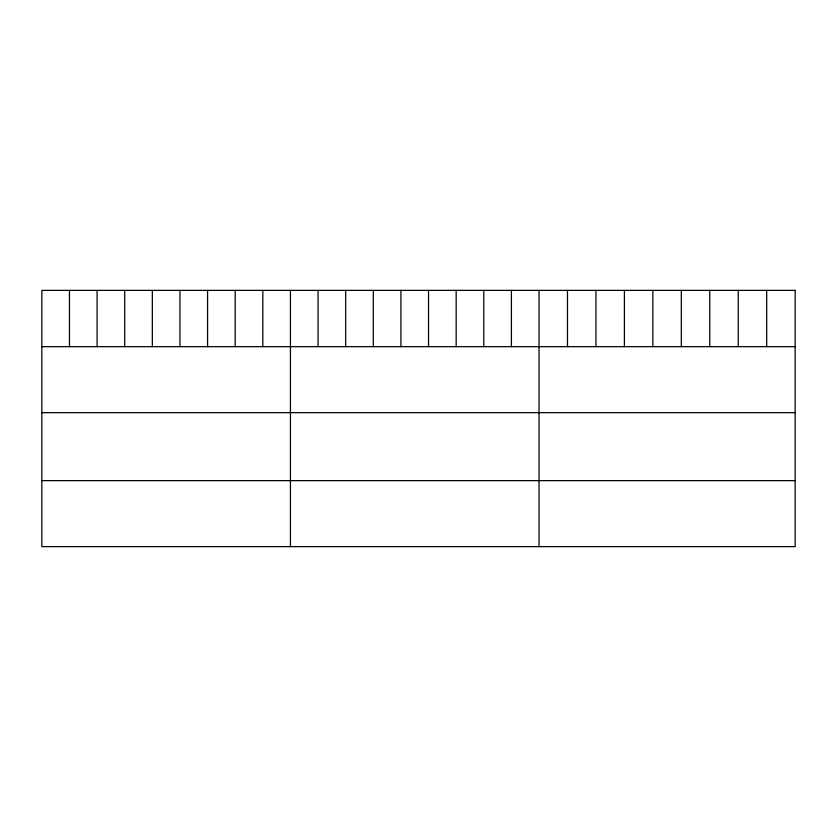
<?xml version="1.0" encoding="UTF-8"?>
<svg xmlns="http://www.w3.org/2000/svg" width="837" height="837" viewBox="0 0 837 837"><rect width="100%" height="100%" fill="white"/><g stroke="black" fill="none" stroke-linecap="round" stroke-linejoin="round"><path stroke-width="1.26" d="M41.85 346.675L795.15 346.675M41.85 412.651L795.15 412.651M41.85 480.637L795.15 480.637M766.692 290.376L766.692 346.675M738.234 290.376L738.234 346.675M709.776 290.376L709.776 346.675M681.318 290.376L681.318 346.675M652.86 290.376L652.86 346.675M624.402 290.376L624.402 346.675M595.944 290.376L595.944 346.675M567.486 290.376L567.486 346.675M539.028 290.376L539.028 546.624M511.407 290.376L511.407 346.675M483.786 290.376L483.786 346.675M456.165 290.376L456.165 346.675M428.544 290.376L428.544 346.675M400.923 290.376L400.923 346.675M373.302 290.376L373.302 346.675M345.681 290.376L345.681 346.675M318.06 290.376L318.06 346.675M290.439 290.376L290.439 546.624M262.818 290.376L262.818 346.675M235.197 290.376L235.197 346.675M207.576 290.376L207.576 346.675M179.955 290.376L179.955 346.675M152.334 290.376L152.334 346.675M124.713 290.376L124.713 346.675M97.092 290.376L97.092 346.675M69.471 290.376L69.471 346.675M795.15 290.376L41.85 290.376L41.85 546.624L795.15 546.624L795.15 290.376"/></g></svg>
